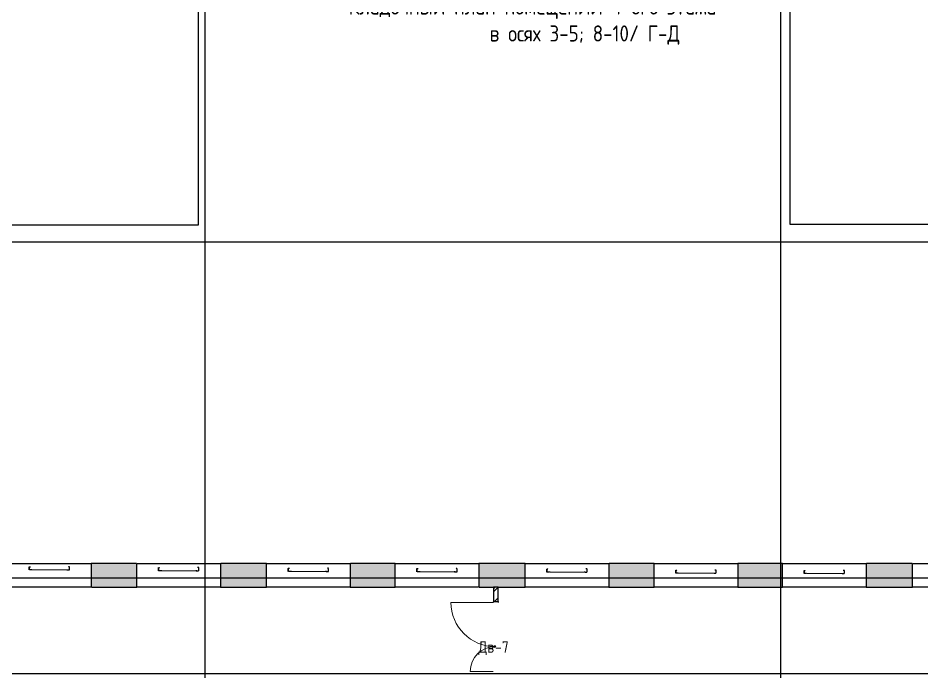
# Model space of a CAD drawing. Header units: millimetres. Extents: x -129048 to 476301, y -5853 to 215316.
# Drawn here: x 337300 to 356930, y 11365 to 25565 of the extents above; entities that cross this region are included whole.
import ezdxf

# ---------------------------------------------------------------- set-up
doc = ezdxf.new("R2010")
doc.units = ezdxf.units.MM
for name, pattern in [('ADSK_Линия сетки', [25, 20, -2.5, 0, -2.5]), ('ADSK_Сверху', [4.5, 3, -1.5]), ('ADSK_Снесено', [4.5, 3, -1.5])]:
    doc.linetypes.add(name, pattern=pattern)
for name, color, linetype, lineweight, true_color in [('_ Окна', 5, 'Continuous', 30, 0x0000ff), ('Стены внутренние', 5, 'Continuous', 18, 0x0000ff), ('Стены наружные', 1, 'ADSK_Снесено', 18, 0xff0000)]:
    doc.layers.add(name, color=color, linetype=linetype, lineweight=lineweight, true_color=true_color)
for name, color, linetype, lineweight in [('Аннотация', 7, 'Continuous', 9), ('Двери', 251, 'Continuous', 18), ('Марки дверей', 7, 'Continuous', 20), ('Окна', 251, 'Continuous', 18)]:
    doc.layers.add(name, color=color, linetype=linetype, lineweight=lineweight)
doc.styles.add('GOST Common_2', font='GOST Common_0.ttf', dxfattribs={"width": 0.9, "height": 250})

# ---------------------------------------------------------------- blocks, each defined once
blk = doc.blocks.new('Витраж-тент со смещением вовне - 60мм 30 сдвиг-1466982-04 План 4-го этажа')
at = {"layer": '_ Окна', "color": 161, "linetype": 'ADSK_Сверху', "true_color": 0xaaaaff}
for p, q in [((-440, 25), (-440, -45)), ((-440, 25), (-410, 25)), ((-440, -45), (-440, 25)), ((440, 25), (410, 25)), ((440, -45), (440, 25)), ((440, -45), (440, 25)), ((-380, -45), (-440, -45)), ((-380, -35), (-380, -45)), ((380, -35), (380, -45)), ((380, -45), (440, -45))]:
    blk.add_line(p, q, dxfattribs=at)
at = {"layer": 'Окна', "color": 161, "linetype": 'ADSK_Сверху', "true_color": 0xaaaaff}
blk.add_line((-380, -45), (380, -45), dxfattribs=at)
blk = doc.blocks.new('Дверь-Витраж-Двойная-Витрина - Дв-7-1855991-04 План 4-го этажа')
at = {"layer": 'Двери'}
for p, q in [((750, 40), (750, 955.55)), ((-750, 40), (-750, 535.55))]:
    blk.add_line(p, q, dxfattribs=at)
for centre, radius, start, end in [((750, -4.45), 960, 90, 180), ((-750, -4.45), 540, 0, 90)]:
    blk.add_arc(centre, radius, start, end, dxfattribs=at)
blk = doc.blocks.new('ADSK_Марка_Дверь - Типоразмер_ADSK_Марка-58376-04 План 4-го этажа')
at = {"layer": 'Марки дверей', "lineweight": 9}
blk.add_circle((0, 0), 0.2, dxfattribs=at)

msp = doc.modelspace()

# ---------------------------------------------------------------- hatches: boundary and pattern name
at = {"layer": 'Стены внутренние', "lineweight": 25, "true_color": 0x636466}
h = msp.add_hatch(dxfattribs=at)
h.set_pattern_fill('FP_1', color=251, style=0, pattern_type=2)
h.set_pattern_definition([(45, (322754.53, 150), (-179.6051, 179.6051), []), (45, (322818.03, 150), (0, 359.2102), []), (45, (322691.03, 150), (0, 359.2102), [])])
h.paths.add_polyline_path([(347728.25605, 12894.53813), (347728.25605, 13206.63165), (347628.25605, 13206.63165), (347628.25605, 12894.53813)])
at = {"layer": 'Стены наружные', "lineweight": 25, "true_color": 0x636466}
h = msp.add_hatch(color=251, dxfattribs=at)
h.paths.add_polyline_path([(359233.1055, 13206.63165), (362006.43934, 13206.63165), (362006.43934, 13716.63165), (358546.27927, 13716.63165), (358546.27927, 13206.63165), (358680.00727, 13206.63165)])
h.paths.add_polyline_path([(356726.27927, 13206.63165), (356726.27927, 13716.63165), (355721.33044, 13716.63165), (355721.33044, 13206.63165)])
h.paths.add_polyline_path([(353901.33044, 13206.63165), (353901.33044, 13716.63165), (352934.33763, 13716.63165), (352934.33763, 13206.63165), (353757.23389, 13206.63165)])
h.paths.add_polyline_path([(350132.39518, 13206.63165), (351114.33763, 13206.63165), (351114.33763, 13716.63165), (350132.39518, 13716.63165), (350132.39518, 13238.48974)])
h.paths.add_polyline_path([(347306.9018, 13206.63165), (348312.39518, 13206.63165), (348312.39518, 13716.63165), (347306.9018, 13716.63165), (347306.9018, 13300.07568)])
h.paths.add_polyline_path([(344513.20162, 13206.63165), (345486.9018, 13206.63165), (345486.9018, 13716.63165), (344513.20162, 13716.63165), (344513.20162, 13287.51073)])
h.paths.add_polyline_path([(341698.91238, 13206.63165), (342693.20162, 13206.63165), (342693.20162, 13716.63165), (341698.91238, 13716.63165), (341698.91238, 13274.85319)])
h.paths.add_polyline_path([(339878.91238, 13206.63165), (339878.91238, 13716.63165), (338887.85985, 13716.63165), (338887.85985, 13206.63165), (339034.34042, 13206.63165)])
h.paths.add_polyline_path([(335079.69811, 13206.63165), (337067.85985, 13206.63165), (337067.85985, 13716.63165), (333611.8526, 13716.63165), (333611.8526, 13206.63165), (334528.98328, 13206.63165)])

# ---------------------------------------------------------------- linework, layer by layer
at = {"linetype": 'ADSK_Линия сетки', "lineweight": 25}
for p, q in [((341364.44493, -2753.38365), (341364.44493, 44684.78674)), ((353864.44493, -2753.38365), (353864.44493, 44684.78674)), ((311668.30983, 20706.78828), (379896.25284, 20706.78828)), ((311668.30983, 13406.78828), (379896.25284, 13406.78828))]:
    msp.add_line(p, q, dxfattribs=at)
at = {"color": 251, "lineweight": 25, "true_color": 0x636466}
msp.add_lwpolyline([(334059.7707, 21068.63165), (334055.8526, 13720.1816), (337042.10836, 13716.63165), (337042.10836, 13206.63165), (335179.69811, 13206.63165), (335179.69811, 11328.12025), (358547.30337, 11328.12025), (358547.30337, 13716.63165), (361496.43934, 13716.63165), (361484.23838, 21084.05859), (354071.5506, 21084.05859), (354071.5506, 43675.12698), (341210.36994, 43675.12698), (341210.36994, 21068.63165), (334059.7707, 21068.63165)], dxfattribs=at)
at = {"layer": 'Стены внутренние', "color": 251, "lineweight": 25, "true_color": 0x636466}
for p, q in [((347628.25605, 13206.63165), (347628.25605, 12894.53813)), ((347728.25605, 13206.63165), (347628.25605, 13206.63165)), ((347728.25605, 12894.53813), (347728.25605, 13206.63165)), ((347628.25605, 12894.53813), (347728.25605, 12894.53813))]:
    msp.add_line(p, q, dxfattribs=at)
at = {"layer": 'Стены внутренние', "color": 251, "linetype": 'ADSK_Сверху', "lineweight": 25, "true_color": 0x636466}
for p, q in [((347616.25605, 12894.53813), (347616.25605, 12874.53813)), ((347616.25605, 12894.53813), (347732.25605, 12894.53813)), ((347732.25605, 12874.53813), (347732.25605, 12894.53813))]:
    msp.add_line(p, q, dxfattribs=at)
at = {"layer": 'Стены наружные', "color": 251, "lineweight": 25, "true_color": 0x636466}
for p, q in [((337067.85985, 13716.63165), (338887.85985, 13716.63165)), ((339878.91238, 13716.63165), (338887.85985, 13716.63165)), ((338887.85985, 13716.63165), (338887.85985, 13206.63165)), ((339878.91238, 13206.63165), (339878.91238, 13716.63165)), ((339878.91238, 13716.63165), (341698.91238, 13716.63165)), ((342693.20162, 13716.63165), (341698.91238, 13716.63165)), ((341698.91238, 13716.63165), (341698.91238, 13206.63165)), ((342693.20162, 13206.63165), (342693.20162, 13716.63165)), ((342693.20162, 13716.63165), (344513.20162, 13716.63165)), ((345486.9018, 13716.63165), (344513.20162, 13716.63165)), ((344513.20162, 13716.63165), (344513.20162, 13206.63165)), ((345486.9018, 13206.63165), (345486.9018, 13716.63165)), ((345486.9018, 13716.63165), (347306.9018, 13716.63165)), ((348312.39518, 13716.63165), (347306.9018, 13716.63165)), ((347306.9018, 13716.63165), (347306.9018, 13206.63165)), ((348312.39518, 13206.63165), (348312.39518, 13716.63165)), ((348312.39518, 13716.63165), (350132.39518, 13716.63165)), ((351114.33763, 13716.63165), (350132.39518, 13716.63165)), ((350132.39518, 13716.63165), (350132.39518, 13206.63165)), ((351114.33763, 13206.63165), (351114.33763, 13716.63165)), ((351114.33763, 13716.63165), (352934.33763, 13716.63165)), ((353901.33044, 13716.63165), (352934.33763, 13716.63165)), ((352934.33763, 13716.63165), (352934.33763, 13206.63165)), ((353901.33044, 13206.63165), (353901.33044, 13716.63165)), ((353901.33044, 13716.63165), (355721.33044, 13716.63165)), ((356726.27927, 13716.63165), (355721.33044, 13716.63165)), ((355721.33044, 13716.63165), (355721.33044, 13206.63165)), ((356726.27927, 13206.63165), (356726.27927, 13716.63165)), ((356726.27927, 13716.63165), (358546.27927, 13716.63165)), ((338887.85985, 13206.63165), (337067.85985, 13206.63165)), ((338887.85985, 13206.63165), (339878.91238, 13206.63165)), ((341698.91238, 13206.63165), (339878.91238, 13206.63165)), ((341698.91238, 13206.63165), (342693.20162, 13206.63165)), ((344513.20162, 13206.63165), (342693.20162, 13206.63165)), ((344513.20162, 13206.63165), (345486.9018, 13206.63165)), ((347306.9018, 13206.63165), (345486.9018, 13206.63165)), ((347306.9018, 13206.63165), (347628.25605, 13206.63165)), ((347728.25605, 13206.63165), (348312.39518, 13206.63165)), ((350132.39518, 13206.63165), (348312.39518, 13206.63165)), ((350132.39518, 13206.63165), (351114.33763, 13206.63165)), ((352934.33763, 13206.63165), (351114.33763, 13206.63165)), ((352934.33763, 13206.63165), (353901.33044, 13206.63165)), ((355721.33044, 13206.63165), (353901.33044, 13206.63165)), ((355721.33044, 13206.63165), (356726.27927, 13206.63165)), ((358546.27927, 13206.63165), (356726.27927, 13206.63165))]:
    msp.add_line(p, q, dxfattribs=at)

# ---------------------------------------------------------------- block references
at = {"layer": '_ Окна', "color": 251, "linetype": 'ADSK_Сверху', "lineweight": 25, "true_color": 0x636466}
for p in [(337977.85985, 13623.63504), (340788.91238, 13608.46309), (343603.20162, 13592.07224), (346396.9018, 13586.53458), (349222.39518, 13578.8014), (352024.33763, 13552.7729), (354811.33044, 13545.14509)]:
    msp.add_blockref('Витраж-тент со смещением вовне - 60мм 30 сдвиг-1466982-04 План 4-го этажа', p, dxfattribs=at)
at = {"layer": 'Двери', "color": 251, "lineweight": 25, "true_color": 0x636466, "rotation": 90}
msp.add_blockref('Дверь-Витраж-Двойная-Витрина - Дв-7-1855991-04 План 4-го этажа', (347656.25605, 12124.53813), dxfattribs=at)
at = {"layer": 'Марки дверей', "color": 251, "lineweight": 25, "true_color": 0x636466, "xscale": 99.99999999999993, "yscale": 99.99999999999993, "zscale": 99.99999999999993}
msp.add_blockref('ADSK_Марка_Дверь - Типоразмер_ADSK_Марка-58376-04 План 4-го этажа', (347656.25605, 11914.53813), dxfattribs=at)

# ---------------------------------------------------------------- texts
at = {"layer": 'Аннотация', "color": 251, "lineweight": 25, "true_color": 0x636466, "insert": (344482.31797, 25989.45164), "char_height": 350, "width": 10143.7627089, "attachment_point": 1, "style": 'GOST Common_2'}
msp.add_mtext('Кладочный план помещений 4-ого этажа \\P                в осях 3-5; 8-10/ Г-Д', dxfattribs=at)
at = {"layer": 'Марки дверей', "color": 251, "lineweight": 25, "true_color": 0x636466, "char_height": 250, "attachment_point": 1, "style": 'GOST Common_2'}
for s, insert, width in [('Дв', (347296.52678, 12031.55122), 440.1264375), ('-7', (347659.6674, 12031.55122), 389.620125)]:
    msp.add_mtext(s, dxfattribs=dict(at, insert=insert, width=width))

doc.saveas('drawing.dxf')
